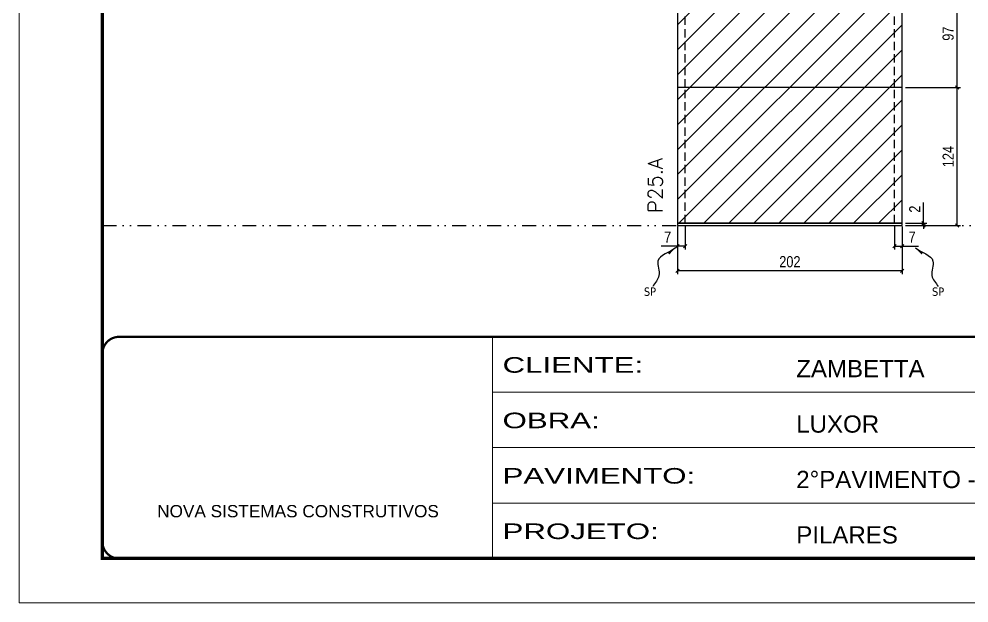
# Model space of a CAD drawing. Extents: x 14400 to 24104, y -21631 to 6985.
# Drawn here: x 14413 to 15267, y -2105 to -1580 of the extents above; entities that cross this region are included whole.
import ezdxf

# ---------------------------------------------------------------- set-up
doc = ezdxf.new("R2010")
doc.units = 0
for name, pattern in [('CONTINUO', [0]), ('DASHED', [0.75, 0.5, -0.25]), ('DIVIDE2', [0.625, 0.25, -0.125, 0, -0.125, 0, -0.125]), ('HIDDEN', [0.375, 0.25, -0.125])]:
    doc.linetypes.add(name, pattern=pattern)
for name, color, linetype in [('COTA', 241, 'Continuous'), ('Nível', 160, 'Continuous'), ('Painéis', 200, 'Continuous'), ('SARR_2.2x7', 40, 'Continuous'), ('texto', 7, 'Continuous')]:
    doc.layers.add(name, color=color, linetype=linetype)
for name, color, linetype, lineweight in [('Folhas', 255, 'Continuous', 9), ('Hachura', 251, 'Continuous', 9), ('SARRAFO DE PRESSAO', 251, 'DASHED', 9), ('Texto Seção', 7, 'Continuous', 15)]:
    doc.layers.add(name, color=color, linetype=linetype, lineweight=lineweight)
doc.styles.add('ARIAL', font='arial.ttf')
doc.styles.add('COTA TECNICA', font='techl___.ttf', dxfattribs={"height": 10})
doc.styles.add('COTA TECNICA-50', font='techl___.ttf', dxfattribs={"height": 10})
doc.styles.add('REGUA-120', font='ROMANS.shx', dxfattribs={"height": 15})
doc.styles.get("Standard").update_dxf_attribs({"font": 'arial.ttf'})
doc.styles.add('Tecnologia', font='')
doc.styles.get('Tecnologia').set_extended_font_data('Forgotten Futurist')
doc.dimstyles.new('COTA PAINEL-50', dxfattribs={"dimtxt": 10, "dimasz": 3, "dimexe": 3, "dimexo": 3, "dimgap": 3, "dimtad": 1, "dimdec": 1, "dimzin": 12, "dimdsep": 46, "dimtxsty": 'COTA TECNICA-50', "dimblk1": 'OBLIQUE', "dimblk2": 'OBLIQUE', "dimsah": 1, "dimcen": 0.9, "dimclrd": 4, "dimclre": 4, "dimclrt": 240, "dimadec": 1, "dimazin": 3, "dimtfac": 1, "dimtdec": 1, "dimtmove": 0, "dimatfit": 3, "dimfxl": 1, "dimtolj": 1, "dimtzin": 12, "dimarcsym": 0})
doc.dimstyles.new('PAINEL', dxfattribs={"dimtxt": 10, "dimasz": 3, "dimexe": 3, "dimexo": 3, "dimgap": 3, "dimtad": 1, "dimdec": 1, "dimzin": 12, "dimdsep": 46, "dimtxsty": 'COTA TECNICA', "dimblk1": 'OBLIQUE', "dimblk2": 'OBLIQUE', "dimsah": 1, "dimcen": 0.9, "dimclrd": 4, "dimclre": 4, "dimclrt": 240, "dimadec": 1, "dimazin": 3, "dimtfac": 1, "dimtdec": 1, "dimtmove": 0, "dimatfit": 3, "dimfxl": 1, "dimtolj": 1, "dimtzin": 12, "dimarcsym": 0})
doc.dimstyles.get("Standard").update_dxf_attribs({"dimtxt": 0.18, "dimasz": 0.18, "dimexe": 0.18, "dimexo": 0.0625, "dimgap": 0.09, "dimtad": 0, "dimtih": 1, "dimtoh": 1, "dimdec": 4, "dimzin": 0, "dimdsep": 46, "dimtxsty": 'Standard', "dimcen": 0.09, "dimadec": 0, "dimazin": 0, "dimtfac": 1, "dimtdec": 4, "dimtofl": 0, "dimtmove": 0, "dimatfit": 3, "dimfxl": 1, "dimtolj": 1, "dimtzin": 0, "dimarcsym": 0})

# ---------------------------------------------------------------- blocks, each defined once
blk = doc.blocks.new('9999999999')
at = {"color": 30, "linetype": 'CONTINUO'}
for p, q in [((98564.56, 34230.21), (98564.56, 34429.45)), ((98564.56, 34379.64), (99583.98, 34379.64)), ((98564.56, 34329.83), (99487.98, 34329.83)), ((98564.56, 34280.02), (99487.98, 34280.02))]:
    blk.add_line(p, q, dxfattribs=at)
at = {"color": 30, "linetype": 'CONTINUO', "const_width": 2}
blk.add_lwpolyline([(99583.98, 34230.21), (99583.98, 34414.45, 0.414214), (99568.98, 34429.45), (98228.98, 34429.45, 0.414214), (98213.98, 34414.45), (98213.98, 34245.21, 0.414214), (98228.98, 34230.21), (99583.98, 34230.21)], format="xyb", dxfattribs=at)
at = {"layer": 'Folhas'}
blk.add_lwpolyline([(98138.98, 34190.21), (99623.98, 34190.21), (99623.98, 35240.21), (98138.98, 35240.21)], close=True, dxfattribs=at)
at = {"layer": 'Folhas', "color": 30, "const_width": 3}
blk.add_lwpolyline([(98213.98, 34230.21), (99583.98, 34230.21), (99583.98, 35200.21), (98213.98, 35200.21)], close=True, dxfattribs=at)
at = {"color": 7, "linetype": 'Continuous', "ltscale": 5, "style": 'ARIAL'}
for s, height, p in [('ZAMBETTA', 15.483, (98837.68, 34393.13)), ('LUXOR', 15.483, (98837.68, 34343.32)), ('2°PAVIMENTO - 1°ETAPA', 15.4829, (98837.68, 34293.51)), ('NOVA SISTEMAS CONSTRUTIVOS', 11.0592, (98263.19, 34267.21)), ('PILARES', 15.483, (98837.68, 34243.7))]:
    blk.add_text(s, height=height, dxfattribs=at).set_placement(p)
at = {"layer": 'Folhas', "color": 7, "style": 'Tecnologia', "width": 1.5}
for s, p in [('CLIENTE:', (98573.65, 34397.17)), ('OBRA:', (98573.65, 34347.31)), ('PAVIMENTO:', (98573.65, 34297.5)), ('PROJETO:', (98573.65, 34247.69))]:
    blk.add_text(s, height=14, dxfattribs=at).set_placement(p)
blk = doc.blocks.new('_Oblique')
at = {"color": 0, "linetype": 'ByBlock', "lineweight": -2}
blk.add_line((-0.5, -0.5), (0.5, 0.5), dxfattribs=at)
blk = doc.blocks.new('*D1245')
at = {"layer": 'COTA', "color": 4, "lineweight": -2, "transparency": 16777216}
for p, q in [((15005.44, -1767.02), (15005.44, -1809.69)), ((15207.44, -1767.02), (15207.44, -1809.69)), ((15207.44, -1806.69), (15005.44, -1806.69))]:
    blk.add_line(p, q, dxfattribs=at)
at = {"layer": 'Defpoints', "color": 0, "transparency": 16777216}
for p in [(15005.44, -1764.02), (15207.44, -1764.02), (15005.44, -1806.69)]:
    blk.add_point(p, dxfattribs=at)
at = {"layer": 'COTA', "color": 4, "lineweight": -2, "transparency": 16777216, "xscale": 3, "yscale": 3, "zscale": 3, "rotation": 180}
blk.add_blockref('_Oblique', (15005.44, -1806.69), dxfattribs=at)
at = {"layer": 'COTA', "color": 4, "lineweight": -2, "transparency": 16777216, "xscale": 3, "yscale": 3, "zscale": 3}
blk.add_blockref('_Oblique', (15207.44, -1806.69), dxfattribs=at)
at = {"layer": 'COTA', "color": 240, "transparency": 16777216, "insert": (15106.44, -1798.59), "char_height": 10, "attachment_point": 5, "style": 'COTA TECNICA'}
blk.add_mtext('\\A1;202', dxfattribs=at)
blk = doc.blocks.new('*D1246')
at = {"layer": 'COTA', "color": 4, "lineweight": -2, "transparency": 16777216}
for p, q in [((15200.44, -1767.02), (15200.44, -1787.53)), ((15207.44, -1769.02), (15207.44, -1787.53)), ((15200.44, -1784.53), (15207.44, -1784.53)), ((15207.44, -1784.53), (15222.17, -1784.53))]:
    blk.add_line(p, q, dxfattribs=at)
at = {"layer": 'Defpoints', "color": 0, "transparency": 16777216}
for p in [(15200.44, -1764.02), (15207.44, -1766.02), (15207.44, -1784.53)]:
    blk.add_point(p, dxfattribs=at)
at = {"layer": 'COTA', "color": 4, "lineweight": -2, "transparency": 16777216, "xscale": 3, "yscale": 3, "zscale": 3, "rotation": 180}
blk.add_blockref('_Oblique', (15200.44, -1784.53), dxfattribs=at)
at = {"layer": 'COTA', "color": 4, "lineweight": -2, "transparency": 16777216, "xscale": 3, "yscale": 3, "zscale": 3}
blk.add_blockref('_Oblique', (15207.44, -1784.53), dxfattribs=at)
at = {"layer": 'COTA', "color": 240, "transparency": 16777216, "insert": (15216.31, -1776.45), "char_height": 10, "attachment_point": 5, "style": 'COTA TECNICA-50'}
blk.add_mtext('\\A1;7', dxfattribs=at)
blk = doc.blocks.new('*D1247')
at = {"layer": 'COTA', "color": 4, "lineweight": -2, "transparency": 16777216}
for p, q in [((15012.44, -1767.02), (15012.44, -1787.53)), ((15005.44, -1769.02), (15005.44, -1787.53)), ((15005.44, -1784.53), (14990.71, -1784.53)), ((15012.44, -1784.53), (15005.44, -1784.53))]:
    blk.add_line(p, q, dxfattribs=at)
at = {"layer": 'Defpoints', "color": 0, "transparency": 16777216}
for p in [(15005.44, -1766.02), (15012.44, -1764.02), (15005.44, -1784.53)]:
    blk.add_point(p, dxfattribs=at)
at = {"layer": 'COTA', "color": 4, "lineweight": -2, "transparency": 16777216, "xscale": 3, "yscale": 3, "zscale": 3, "rotation": 180}
blk.add_blockref('_Oblique', (15005.44, -1784.53), dxfattribs=at)
at = {"layer": 'COTA', "color": 4, "lineweight": -2, "transparency": 16777216, "xscale": 3, "yscale": 3, "zscale": 3}
blk.add_blockref('_Oblique', (15012.44, -1784.53), dxfattribs=at)
at = {"layer": 'COTA', "color": 240, "transparency": 16777216, "insert": (14996.58, -1776.45), "char_height": 10, "attachment_point": 5, "style": 'COTA TECNICA-50'}
blk.add_mtext('\\A1;7', dxfattribs=at)
blk = doc.blocks.new('*D1249')
at = {"layer": 'COTA', "color": 4, "linetype": 'ByBlock', "lineweight": -2, "transparency": 16777216}
for p, q in [((15210.44, -1642.02), (15259.81, -1642.02)), ((15256.81, -1766.02), (15256.81, -1642.02)), ((15210.44, -1766.02), (15259.81, -1766.02))]:
    blk.add_line(p, q, dxfattribs=at)
at = {"layer": 'Defpoints', "color": 0, "linetype": 'ByBlock', "transparency": 16777216}
for p in [(15207.44, -1642.02), (15256.81, -1642.02), (15207.44, -1766.02)]:
    blk.add_point(p, dxfattribs=at)
at = {"layer": 'COTA', "color": 4, "linetype": 'ByBlock', "lineweight": -2, "transparency": 16777216, "xscale": 3, "yscale": 3, "zscale": 3}
for p, rotation in [((15256.81, -1642.02), 90), ((15256.81, -1766.02), 270)]:
    blk.add_blockref('_Oblique', p, dxfattribs=dict(at, rotation=rotation))
at = {"layer": 'COTA', "color": 240, "linetype": 'ByBlock', "transparency": 16777216, "insert": (15248.74, -1704.02), "char_height": 10, "attachment_point": 5, "rotation": 90, "style": 'COTA TECNICA'}
blk.add_mtext('\\A1;124', dxfattribs=at)
blk = doc.blocks.new('*D1240')
at = {"layer": 'COTA', "color": 4, "lineweight": -2, "transparency": 16777216}
for p, q in [((15226.7, -1764.02), (15226.7, -1745.21)), ((15210.44, -1764.02), (15229.7, -1764.02)), ((15210.44, -1766.02), (15229.7, -1766.02)), ((15226.7, -1766.02), (15226.7, -1764.02)), ((15226.7, -1766.02), (15226.7, -1769.02))]:
    blk.add_line(p, q, dxfattribs=at)
at = {"layer": 'Defpoints', "color": 0, "transparency": 16777216}
for p in [(15207.44, -1764.02), (15207.44, -1766.02), (15226.7, -1766.02)]:
    blk.add_point(p, dxfattribs=at)
at = {"layer": 'COTA', "color": 4, "lineweight": -2, "transparency": 16777216, "xscale": 3, "yscale": 3, "zscale": 3}
for p, rotation in [((15226.7, -1764.02), 270), ((15226.7, -1766.02), 90)]:
    blk.add_blockref('_Oblique', p, dxfattribs=dict(at, rotation=rotation))
at = {"layer": 'COTA', "color": 240, "transparency": 16777216, "insert": (15218.7, -1751.27), "char_height": 10, "attachment_point": 5, "rotation": 90, "style": 'COTA TECNICA-50'}
blk.add_mtext('\\A1;2', dxfattribs=at)
blk = doc.blocks.new('*D1250')
at = {"layer": 'COTA', "color": 4, "linetype": 'ByBlock', "lineweight": -2, "transparency": 16777216}
for p, q in [((15210.44, -1642.02), (15259.81, -1642.02)), ((15256.81, -1766.02), (15256.81, -1642.02)), ((15210.44, -1766.02), (15259.81, -1766.02))]:
    blk.add_line(p, q, dxfattribs=at)
at = {"layer": 'Defpoints', "color": 0, "linetype": 'ByBlock', "transparency": 16777216}
for p in [(15207.44, -1642.02), (15256.81, -1642.02), (15207.44, -1766.02)]:
    blk.add_point(p, dxfattribs=at)
at = {"layer": 'COTA', "color": 4, "linetype": 'ByBlock', "lineweight": -2, "transparency": 16777216, "xscale": 3, "yscale": 3, "zscale": 3}
for p, rotation in [((15256.81, -1642.02), 90), ((15256.81, -1766.02), 270)]:
    blk.add_blockref('_Oblique', p, dxfattribs=dict(at, rotation=rotation))
at = {"layer": 'COTA', "color": 240, "linetype": 'ByBlock', "transparency": 16777216, "insert": (15248.74, -1704.02), "char_height": 10, "attachment_point": 5, "rotation": 90, "style": 'COTA TECNICA'}
blk.add_mtext('\\A1;124', dxfattribs=at)
blk = doc.blocks.new('*D1251')
at = {"layer": 'COTA', "color": 4, "lineweight": -2, "transparency": 16777216}
for p, q in [((15210.44, -1545.02), (15259.81, -1545.02)), ((15256.81, -1642.02), (15256.81, -1545.02)), ((15210.44, -1642.02), (15259.81, -1642.02))]:
    blk.add_line(p, q, dxfattribs=at)
at = {"layer": 'Defpoints', "color": 0, "transparency": 16777216}
for p in [(15207.44, -1545.02), (15256.81, -1545.02), (15207.44, -1642.02)]:
    blk.add_point(p, dxfattribs=at)
at = {"layer": 'COTA', "color": 4, "lineweight": -2, "transparency": 16777216, "xscale": 3, "yscale": 3, "zscale": 3}
for p, rotation in [((15256.81, -1545.02), 90), ((15256.81, -1642.02), 270)]:
    blk.add_blockref('_Oblique', p, dxfattribs=dict(at, rotation=rotation))
at = {"layer": 'COTA', "color": 240, "transparency": 16777216, "insert": (15248.71, -1593.52), "char_height": 10, "attachment_point": 5, "rotation": 90, "style": 'COTA TECNICA'}
blk.add_mtext('\\A1;97', dxfattribs=at)

msp = doc.modelspace()

# ---------------------------------------------------------------- hatches: boundary and pattern name
at = {"layer": 'Hachura', "linetype": 'ByBlock'}
h = msp.add_hatch(dxfattribs=at)
h.set_pattern_fill('ANSI31', color=256, scale=5)
h.paths.add_polyline_path([(15207.44, -1545.02), (15005.44, -1545.02), (15005.44, -1642.02), (15207.44, -1642.02)])
h.paths.add_polyline_path([(15207.44, -1642.02), (15005.44, -1642.02), (15005.44, -1764.02), (15207.44, -1764.02)])
h.paths.add_polyline_path([(15506.77, -1642.02), (15304.77, -1642.02), (15304.77, -1764.02), (15506.77, -1764.02)])
h.paths.add_polyline_path([(15506.77, -1616.02), (15304.77, -1616.02), (15304.77, -1642.02), (15506.77, -1642.02)])
h.paths.add_polyline_path([(15506.77, -1494.02), (15304.77, -1494.02), (15304.77, -1616.02), (15506.77, -1616.02)])

# ---------------------------------------------------------------- linework, layer by layer
at = {"layer": 'Nível', "color": 4, "linetype": 'DIVIDE2', "ltscale": 50}
msp.add_line((14488.47, -1766.02), (15858.47, -1766.02), dxfattribs=at)
at = {"layer": 'Painéis'}
for p, q in [((15005.44, -1545.02), (15005.44, -1764.02)), ((15207.44, -1764.02), (15207.44, -1545.02)), ((15207.44, -1642.02), (15005.44, -1642.02)), ((15005.44, -1764.02), (15207.44, -1764.02))]:
    msp.add_line(p, q, dxfattribs=at)
msp.add_lwpolyline([(15207.44, -1764.02), (15005.44, -1764.02), (15005.44, -1766.02), (15207.44, -1766.02)], close=True, dxfattribs=at)
at = {"layer": 'SARR_2.2x7', "linetype": 'HIDDEN', "ltscale": 30}
for p, q in [((15012.44, -1642.02), (15012.44, -1545.02)), ((15200.44, -1642.02), (15200.44, -1545.02)), ((15012.44, -1764.02), (15012.44, -1642.02)), ((15200.44, -1764.02), (15200.44, -1642.02))]:
    msp.add_line(p, q, dxfattribs=at)

# ---------------------------------------------------------------- block references
at = {"layer": 'SARRAFO DE PRESSAO', "color": 6, "linetype": 'ByBlock'}
msp.add_blockref('9999999999', (-83725.51, -36295.5), dxfattribs=at)

# ---------------------------------------------------------------- texts
at = {"layer": 'texto', "color": 0, "char_height": 7.5, "attachment_point": 5}
for insert in [(14980.67, -1825.51), (15239.69, -1825.51)]:
    msp.add_mtext('{\\fTahoma|b0|i0|c0|p34;\\C4;SP}', dxfattribs=dict(at, insert=insert))
at = {"layer": 'Texto Seção', "insert": (14991.97, -1754.76), "char_height": 13, "width": 285.3299, "attachment_point": 7, "rotation": 90, "style": 'REGUA-120'}
msp.add_mtext('\\pt26;P25.A', dxfattribs=at)

# ---------------------------------------------------------------- dimensions: what is measured, and where the dimension line sits
at = {"layer": 'COTA'}
for base, p1, p2, angle, dimstyle, picture, middle in [((15256.81, -1545.02), (15207.44, -1642.02), (15207.44, -1545.02), 90, 'PAINEL', '*D1251', (15248.71, -1593.52)), ((15005.44, -1784.53), (15012.44, -1764.02), (15005.44, -1766.02), 180, 'COTA PAINEL-50', '*D1247', (14996.58, -1776.45))]:
    dim = msp.add_linear_dim(base=base, p1=p1, p2=p2, angle=angle, dimstyle=dimstyle, dxfattribs=at)
    dim.commit()
    dim.dimension.update_dxf_attribs({"geometry": picture, "text_midpoint": middle})
at = {"layer": 'COTA', "linetype": 'ByBlock'}
for picture in ['*D1249', '*D1250']:
    dim = msp.add_aligned_dim(p1=(15207.44, -1766.02), p2=(15207.44, -1642.02), distance=-49.37, dimstyle='PAINEL', dxfattribs=at)
    dim.commit()
    dim.dimension.update_dxf_attribs({"geometry": picture, "text_midpoint": (15248.74, -1704.02)})
at = {"layer": 'COTA'}
dim = msp.add_linear_dim(base=(15226.7, -1766.02), p1=(15207.44, -1764.02), p2=(15207.44, -1766.02), angle=90, dimstyle='COTA PAINEL-50', dxfattribs=at)
dim.commit()
dim.dimension.update_dxf_attribs({"geometry": '*D1240', "text_midpoint": (15226.7, -1751.27), "dimtype": 160})
dim = msp.add_linear_dim(base=(15005.44, -1806.69), p1=(15207.44, -1764.02), p2=(15005.44, -1764.02), angle=180, dimstyle='PAINEL', override={"dimarcsym": 2}, dxfattribs=at)
dim.commit()
dim.dimension.update_dxf_attribs({"geometry": '*D1245', "text_midpoint": (15106.44, -1798.59)})
dim = msp.add_linear_dim(base=(15207.44, -1784.53), p1=(15200.44, -1764.02), p2=(15207.44, -1766.02), dimstyle='COTA PAINEL-50', dxfattribs=at)
dim.commit()
dim.dimension.update_dxf_attribs({"geometry": '*D1246', "text_midpoint": (15216.31, -1776.45)})

# ---------------------------------------------------------------- leaders
at = {"layer": 'COTA', "path_type": 1}
for points in [[(15003.61, -1786.2), (14987.83, -1798.03), (14988.75, -1811.04), (14983.2, -1820.82)], [(15219.27, -1786.2), (15235.06, -1798.03), (15234.13, -1811.04), (15239.68, -1820.82)]]:
    msp.add_leader(points, dimstyle='Standard', override={"dimasz": 8}, dxfattribs=at)

doc.saveas('drawing.dxf')
